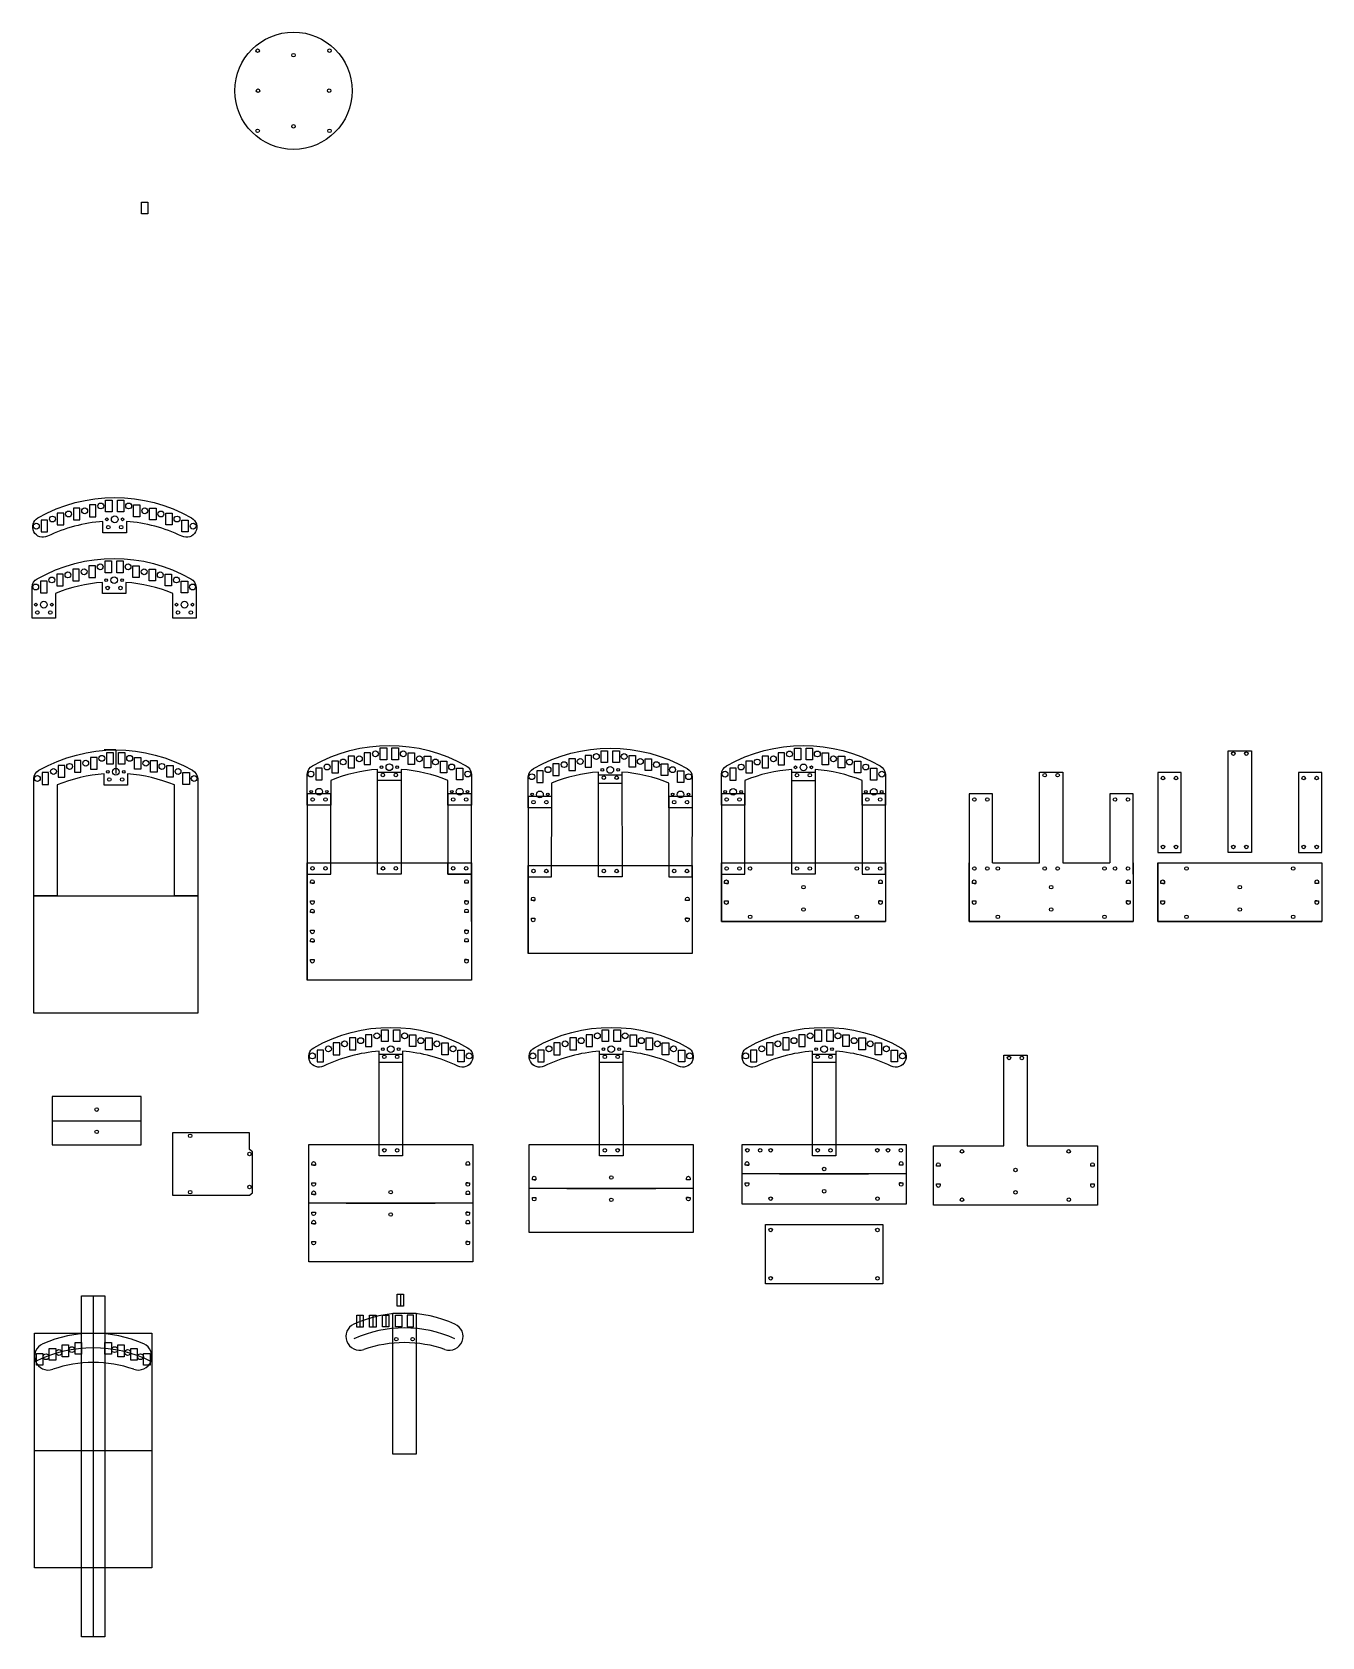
# Model space of a CAD drawing. Header units: millimetres. Extents: x 2133 to 4053, y 343 to 2044.
# Drawn here: x 2953 to 4053, y 599 to 1967 of the extents above; entities that cross this region are included whole.
import ezdxf

# ---------------------------------------------------------------- set-up
doc = ezdxf.new("R2010")
doc.units = ezdxf.units.MM
doc.layers.add('corte', color=1, linetype='Continuous')

msp = doc.modelspace()

# ---------------------------------------------------------------- linework, layer by layer
for p, q in [((3023.964, 1354.817), (3013.964, 1354.817)), ((3023.964, 1354.817), (3023.964, 1334.817)), ((3187.313, 1258.616), (3187.313, 1158.616)), ((3187.313, 1208.616), (3187.313, 1258.616)), ((3327.313, 1258.616), (3327.313, 1158.616)), ((3327.313, 1208.616), (3327.313, 1258.616)), ((3375.726, 1256.336), (3375.726, 1181.336)), ((3515.726, 1256.336), (3515.726, 1181.336)), ((3540.48, 1258.541), (3540.48, 1208.541)), ((3680.48, 1258.541), (3680.48, 1208.541)), ((3751.802, 1258.541), (3751.802, 1208.541)), ((3891.802, 1258.541), (3891.802, 1208.541)), ((3912.695, 1258.541), (3912.695, 1208.541)), ((4052.695, 1258.541), (4052.695, 1208.541)), ((3540.48, 1208.541), (3680.48, 1208.541)), ((3751.802, 1208.541), (3891.802, 1208.541)), ((3912.695, 1208.541), (4052.695, 1208.541)), ((2969.727, 1038.699), (3045.727, 1038.699)), ((3698.096, 993.298), (3558.096, 993.298)), ((3590.096, 993.298), (3666.096, 993.298)), ((3516.581, 980.798), (3376.581, 980.798)), ((3408.581, 980.798), (3484.581, 980.798)), ((3328.494, 968.298), (3188.494, 968.298)), ((3220.494, 968.298), (3296.494, 968.298)), ((3266.732, 890.707), (3266.732, 880.707)), ((3232.192, 872.829), (3232.192, 862.829)), ((3243.192, 872.829), (3243.192, 862.829)), ((3254.192, 872.869), (3254.192, 862.869))]:
    msp.add_line(p, q)
at = {"color": 2}
msp.add_line((3004.755, 857.561), (3004.755, 832.561), dxfattribs=at)
at = {"color": 1}
for points in [[(3045.79, 1821.836), (3051.29, 1821.836), (3051.29, 1811.836), (3045.79, 1811.836), (3045.79, 1821.836)], [(2993.321, 1560.931), (2987.821, 1560.931), (2987.821, 1550.931), (2993.321, 1550.931), (2993.321, 1560.931)], [(3007.071, 1563.645), (3001.571, 1563.645), (3001.571, 1553.645), (3007.071, 1553.645), (3007.071, 1563.645)], [(3015.329, 1567.828), (3020.829, 1567.828), (3020.829, 1557.828), (3015.329, 1557.828), (3015.329, 1567.828)], [(3025.321, 1567.828), (3030.821, 1567.828), (3030.821, 1557.828), (3025.321, 1557.828), (3025.321, 1567.828)], [(3039.071, 1563.645), (3044.571, 1563.645), (3044.571, 1553.645), (3039.071, 1553.645), (3039.071, 1563.645)], [(3052.821, 1560.931), (3058.321, 1560.931), (3058.321, 1550.931), (3052.821, 1550.931), (3052.821, 1560.931)], [(2965.821, 1550.615), (2960.321, 1550.615), (2960.321, 1540.615), (2965.821, 1540.615), (2965.821, 1550.615)], [(2979.571, 1556.644), (2974.071, 1556.644), (2974.071, 1546.644), (2979.571, 1546.644), (2979.571, 1556.644)], [(3066.571, 1556.644), (3072.071, 1556.644), (3072.071, 1546.644), (3066.571, 1546.644), (3066.571, 1556.644)], [(3080.321, 1550.615), (3085.821, 1550.615), (3085.821, 1540.615), (3080.321, 1540.615), (3080.321, 1550.615)], [(2992.809, 1509.012), (2987.309, 1509.012), (2987.309, 1499.012), (2992.809, 1499.012), (2992.809, 1509.012)], [(3006.559, 1511.726), (3001.059, 1511.726), (3001.059, 1501.726), (3006.559, 1501.726), (3006.559, 1511.726)], [(3014.817, 1515.91), (3020.317, 1515.91), (3020.317, 1505.91), (3014.817, 1505.91), (3014.817, 1515.91)], [(3024.809, 1515.91), (3030.309, 1515.91), (3030.309, 1505.91), (3024.809, 1505.91), (3024.809, 1515.91)], [(3038.559, 1511.726), (3044.059, 1511.726), (3044.059, 1501.726), (3038.559, 1501.726), (3038.559, 1511.726)], [(3052.309, 1509.012), (3057.809, 1509.012), (3057.809, 1499.012), (3052.309, 1499.012), (3052.309, 1509.012)], [(2965.309, 1498.696), (2959.809, 1498.696), (2959.809, 1488.696), (2965.309, 1488.696), (2965.309, 1498.696)], [(2979.059, 1504.726), (2973.559, 1504.726), (2973.559, 1494.726), (2979.059, 1494.726), (2979.059, 1504.726)], [(3066.059, 1504.726), (3071.559, 1504.726), (3071.559, 1494.726), (3066.059, 1494.726), (3066.059, 1504.726)], [(3079.809, 1498.696), (3085.309, 1498.696), (3085.309, 1488.696), (3079.809, 1488.696), (3079.809, 1498.696)], [(3249.571, 1356.466), (3255.071, 1356.466), (3255.071, 1346.466), (3249.571, 1346.466), (3249.571, 1356.466)], [(3259.563, 1356.466), (3265.063, 1356.466), (3265.063, 1346.466), (3259.563, 1346.466), (3259.563, 1356.466)], [(3602.739, 1356.391), (3608.239, 1356.391), (3608.239, 1346.391), (3602.739, 1346.391), (3602.739, 1356.391)], [(3612.73, 1356.391), (3618.23, 1356.391), (3618.23, 1346.391), (3612.73, 1346.391), (3612.73, 1356.391)], [(2980.464, 1341.483), (2974.964, 1341.483), (2974.964, 1331.483), (2980.464, 1331.483), (2980.464, 1341.483)], [(2994.214, 1345.77), (2988.714, 1345.77), (2988.714, 1335.77), (2994.214, 1335.77), (2994.214, 1345.77)], [(3007.964, 1348.484), (3002.464, 1348.484), (3002.464, 1338.484), (3007.964, 1338.484), (3007.964, 1348.484)], [(3016.223, 1352.667), (3021.723, 1352.667), (3021.723, 1342.667), (3016.223, 1342.667), (3016.223, 1352.667)], [(3026.214, 1352.667), (3031.714, 1352.667), (3031.714, 1342.667), (3026.214, 1342.667), (3026.214, 1352.667)], [(3039.964, 1348.484), (3045.464, 1348.484), (3045.464, 1338.484), (3039.964, 1338.484), (3039.964, 1348.484)], [(3053.714, 1345.77), (3059.214, 1345.77), (3059.214, 1335.77), (3053.714, 1335.77), (3053.714, 1345.77)], [(3067.464, 1341.483), (3072.964, 1341.483), (3072.964, 1331.483), (3067.464, 1331.483), (3067.464, 1341.483)], [(3213.813, 1345.282), (3208.313, 1345.282), (3208.313, 1335.282), (3213.813, 1335.282), (3213.813, 1345.282)], [(3227.563, 1349.569), (3222.063, 1349.569), (3222.063, 1339.569), (3227.563, 1339.569), (3227.563, 1349.569)], [(3241.313, 1352.283), (3235.813, 1352.283), (3235.813, 1342.283), (3241.313, 1342.283), (3241.313, 1352.283)], [(3273.313, 1352.283), (3278.813, 1352.283), (3278.813, 1342.283), (3273.313, 1342.283), (3273.313, 1352.283)], [(3287.063, 1349.569), (3292.563, 1349.569), (3292.563, 1339.569), (3287.063, 1339.569), (3287.063, 1349.569)], [(3300.813, 1345.282), (3306.313, 1345.282), (3306.313, 1335.282), (3300.813, 1335.282), (3300.813, 1345.282)], [(3402.226, 1343.002), (3396.726, 1343.002), (3396.726, 1333.002), (3402.226, 1333.002), (3402.226, 1343.002)], [(3415.976, 1347.289), (3410.476, 1347.289), (3410.476, 1337.289), (3415.976, 1337.289), (3415.976, 1347.289)], [(3429.726, 1350.003), (3424.226, 1350.003), (3424.226, 1340.003), (3429.726, 1340.003), (3429.726, 1350.003)], [(3437.984, 1354.186), (3443.484, 1354.186), (3443.484, 1344.186), (3437.984, 1344.186), (3437.984, 1354.186)], [(3447.976, 1354.186), (3453.476, 1354.186), (3453.476, 1344.186), (3447.976, 1344.186), (3447.976, 1354.186)], [(3461.726, 1350.003), (3467.226, 1350.003), (3467.226, 1340.003), (3461.726, 1340.003), (3461.726, 1350.003)], [(3475.476, 1347.289), (3480.976, 1347.289), (3480.976, 1337.289), (3475.476, 1337.289), (3475.476, 1347.289)], [(3489.226, 1343.002), (3494.726, 1343.002), (3494.726, 1333.002), (3489.226, 1333.002), (3489.226, 1343.002)], [(3566.98, 1345.207), (3561.48, 1345.207), (3561.48, 1335.207), (3566.98, 1335.207), (3566.98, 1345.207)], [(3580.73, 1349.494), (3575.23, 1349.494), (3575.23, 1339.494), (3580.73, 1339.494), (3580.73, 1349.494)], [(3594.48, 1352.208), (3588.98, 1352.208), (3588.98, 1342.208), (3594.48, 1342.208), (3594.48, 1352.208)], [(3626.48, 1352.208), (3631.98, 1352.208), (3631.98, 1342.208), (3626.48, 1342.208), (3626.48, 1352.208)], [(3640.23, 1349.494), (3645.73, 1349.494), (3645.73, 1339.494), (3640.23, 1339.494), (3640.23, 1349.494)], [(3653.98, 1345.207), (3659.48, 1345.207), (3659.48, 1335.207), (3653.98, 1335.207), (3653.98, 1345.207)], [(2966.714, 1335.454), (2961.214, 1335.454), (2961.214, 1325.454), (2966.714, 1325.454), (2966.714, 1335.454)], [(3081.214, 1335.454), (3086.714, 1335.454), (3086.714, 1325.454), (3081.214, 1325.454), (3081.214, 1335.454)], [(3200.063, 1339.253), (3194.563, 1339.253), (3194.563, 1329.253), (3200.063, 1329.253), (3200.063, 1339.253)], [(3314.563, 1339.253), (3320.063, 1339.253), (3320.063, 1329.253), (3314.563, 1329.253), (3314.563, 1339.253)], [(3388.476, 1336.973), (3382.976, 1336.973), (3382.976, 1326.973), (3388.476, 1326.973), (3388.476, 1336.973)], [(3502.976, 1336.973), (3508.476, 1336.973), (3508.476, 1326.973), (3502.976, 1326.973), (3502.976, 1336.973)], [(3553.23, 1339.178), (3547.73, 1339.178), (3547.73, 1329.178), (3553.23, 1329.178), (3553.23, 1339.178)], [(3667.73, 1339.178), (3673.23, 1339.178), (3673.23, 1329.178), (3667.73, 1329.178), (3667.73, 1339.178)], [(3228.744, 1109.25), (3223.244, 1109.25), (3223.244, 1099.25), (3228.744, 1099.25), (3228.744, 1109.25)], [(3242.494, 1111.964), (3236.994, 1111.964), (3236.994, 1101.964), (3242.494, 1101.964), (3242.494, 1111.964)], [(3250.753, 1116.148), (3256.253, 1116.148), (3256.253, 1106.148), (3250.753, 1106.148), (3250.753, 1116.148)], [(3260.744, 1116.148), (3266.244, 1116.148), (3266.244, 1106.148), (3260.744, 1106.148), (3260.744, 1116.148)], [(3274.494, 1111.964), (3279.994, 1111.964), (3279.994, 1101.964), (3274.494, 1101.964), (3274.494, 1111.964)], [(3288.244, 1109.25), (3293.744, 1109.25), (3293.744, 1099.25), (3288.244, 1099.25), (3288.244, 1109.25)], [(3416.831, 1109.25), (3411.331, 1109.25), (3411.331, 1099.25), (3416.831, 1099.25), (3416.831, 1109.25)], [(3430.581, 1111.964), (3425.081, 1111.964), (3425.081, 1101.964), (3430.581, 1101.964), (3430.581, 1111.964)], [(3438.839, 1116.148), (3444.339, 1116.148), (3444.339, 1106.148), (3438.839, 1106.148), (3438.839, 1116.148)], [(3448.831, 1116.148), (3454.331, 1116.148), (3454.331, 1106.148), (3448.831, 1106.148), (3448.831, 1116.148)], [(3462.581, 1111.964), (3468.081, 1111.964), (3468.081, 1101.964), (3462.581, 1101.964), (3462.581, 1111.964)], [(3476.331, 1109.25), (3481.831, 1109.25), (3481.831, 1099.25), (3476.331, 1099.25), (3476.331, 1109.25)], [(3598.346, 1109.25), (3592.846, 1109.25), (3592.846, 1099.25), (3598.346, 1099.25), (3598.346, 1109.25)], [(3612.096, 1111.964), (3606.596, 1111.964), (3606.596, 1101.964), (3612.096, 1101.964), (3612.096, 1111.964)], [(3620.354, 1116.148), (3625.854, 1116.148), (3625.854, 1106.148), (3620.354, 1106.148), (3620.354, 1116.148)], [(3630.346, 1116.148), (3635.846, 1116.148), (3635.846, 1106.148), (3630.346, 1106.148), (3630.346, 1116.148)], [(3644.096, 1111.964), (3649.596, 1111.964), (3649.596, 1101.964), (3644.096, 1101.964), (3644.096, 1111.964)], [(3657.846, 1109.25), (3663.346, 1109.25), (3663.346, 1099.25), (3657.846, 1099.25), (3657.846, 1109.25)], [(3201.244, 1098.934), (3195.744, 1098.934), (3195.744, 1088.934), (3201.244, 1088.934), (3201.244, 1098.934)], [(3214.994, 1104.964), (3209.494, 1104.964), (3209.494, 1094.964), (3214.994, 1094.964), (3214.994, 1104.964)], [(3301.994, 1104.964), (3307.494, 1104.964), (3307.494, 1094.964), (3301.994, 1094.964), (3301.994, 1104.964)], [(3315.744, 1098.934), (3321.244, 1098.934), (3321.244, 1088.934), (3315.744, 1088.934), (3315.744, 1098.934)], [(3389.331, 1098.934), (3383.831, 1098.934), (3383.831, 1088.934), (3389.331, 1088.934), (3389.331, 1098.934)], [(3403.081, 1104.964), (3397.581, 1104.964), (3397.581, 1094.964), (3403.081, 1094.964), (3403.081, 1104.964)], [(3490.081, 1104.964), (3495.581, 1104.964), (3495.581, 1094.964), (3490.081, 1094.964), (3490.081, 1104.964)], [(3503.831, 1098.934), (3509.331, 1098.934), (3509.331, 1088.934), (3503.831, 1088.934), (3503.831, 1098.934)], [(3570.846, 1098.934), (3565.346, 1098.934), (3565.346, 1088.934), (3570.846, 1088.934), (3570.846, 1098.934)], [(3584.596, 1104.964), (3579.096, 1104.964), (3579.096, 1094.964), (3584.596, 1094.964), (3584.596, 1104.964)], [(3671.596, 1104.964), (3677.096, 1104.964), (3677.096, 1094.964), (3671.596, 1094.964), (3671.596, 1104.964)], [(3685.346, 1098.934), (3690.846, 1098.934), (3690.846, 1088.934), (3685.346, 1088.934), (3685.346, 1098.934)], [(3263.982, 890.707), (3269.482, 890.707), (3269.482, 880.707), (3263.982, 880.707), (3263.982, 890.707)], [(2954.755, 857.561), (3054.755, 857.561), (3054.755, 657.561), (2954.755, 657.561), (2954.755, 857.561)]]:
    msp.add_lwpolyline(points, dxfattribs=at)
for points in [[(3033.071, 1549.6), (3033.071, 1539.978), (3013.071, 1539.978), (3013.071, 1549.6, 0.09318768), (2965.769, 1536.947, -0.96559127), (2957.552, 1552.646, -0.26454219), (3088.589, 1552.646, -0.96559127), (3080.372, 1536.947, 0.09318768)], [(3092.533, 1493.696), (3092.531, 1467.227), (3072.531, 1467.227), (3072.533, 1488.274, 0.07795467), (3032.559, 1497.682), (3032.559, 1488.06), (3012.559, 1488.06), (3012.559, 1497.682, 0.07795467), (2972.585, 1488.274), (2972.585, 1467.227), (2952.585, 1467.227), (2952.585, 1493.696, -0.2493353), (2957.041, 1500.727, -0.26454219), (3088.078, 1500.727, -0.2493353)], [(3327.287, 1334.253), (3327.285, 1307.783), (3307.285, 1307.783), (3307.287, 1328.831, 0.07795467), (3267.313, 1338.238), (3267.313, 1328.616), (3247.313, 1328.616), (3247.313, 1338.238, 0.07795467), (3207.339, 1328.831), (3207.339, 1307.783), (3187.339, 1307.783), (3187.339, 1334.253, -0.2493353), (3191.794, 1341.284, -0.26454219), (3322.832, 1341.284, -0.2493353)], [(3515.7, 1331.973), (3515.698, 1305.504), (3495.698, 1305.504), (3495.7, 1326.551, 0.07795467), (3455.726, 1335.959), (3455.726, 1326.336), (3435.726, 1326.336), (3435.726, 1335.959, 0.07795467), (3395.752, 1326.551), (3395.752, 1305.504), (3375.752, 1305.504), (3375.752, 1331.973, -0.2493353), (3380.208, 1339.004, -0.26454219), (3511.245, 1339.004, -0.2493353)], [(3680.455, 1334.178), (3680.452, 1307.709), (3660.452, 1307.709), (3660.455, 1328.756, 0.07795467), (3620.48, 1338.163), (3620.48, 1328.541), (3600.48, 1328.541), (3600.48, 1338.163, 0.07795467), (3560.506, 1328.756), (3560.506, 1307.709), (3540.506, 1307.709), (3540.506, 1334.178, -0.2493353), (3544.962, 1341.209, -0.26454219), (3675.999, 1341.209, -0.2493353)], [(3268.494, 1097.92), (3268.494, 1088.298), (3248.494, 1088.298), (3248.494, 1097.92, 0.09318768), (3201.193, 1085.267, -0.96559127), (3192.976, 1100.965, -0.26454219), (3324.013, 1100.965, -0.96559127), (3315.795, 1085.267, 0.09318768)], [(3456.581, 1097.92), (3456.581, 1088.298), (3436.581, 1088.298), (3436.581, 1097.92, 0.09318768), (3389.28, 1085.267, -0.96559127), (3381.062, 1100.965, -0.26454219), (3512.099, 1100.965, -0.96559127), (3503.882, 1085.267, 0.09318768)], [(3638.096, 1097.92), (3638.096, 1088.298), (3618.096, 1088.298), (3618.096, 1097.92, 0.09318768), (3570.795, 1085.267, -0.96559127), (3562.578, 1100.965, -0.26454219), (3693.615, 1100.965, -0.96559127), (3685.397, 1085.267, 0.09318768)]]:
    msp.add_lwpolyline(points, format="xyb", close=True)
for points in [[(2953.99, 1330.454, -0.2493353), (2958.446, 1337.485, -0.26454219), (3089.483, 1337.485, -0.2493353), (3093.938, 1330.454, -0.2493353)], [(3073.938, 1325.032, 0.07795467), (3033.964, 1334.44), (3033.964, 1324.817), (3013.964, 1324.817), (3013.964, 1334.44, 0.07795467), (2973.99, 1325.032)]]:
    msp.add_lwpolyline(points, format="xyb")
for points in [[(3972.694, 1354.106), (3992.694, 1354.106), (3992.713, 1267.267), (3972.713, 1267.267), (3972.694, 1354.106)], [(2973.99, 1325.032), (2973.99, 1230.454), (2953.99, 1230.454), (2953.99, 1330.454)], [(3093.938, 1330.454), (3093.938, 1230.454), (3073.938, 1230.454), (3073.938, 1325.032)], [(3247.305, 1335.833), (3267.305, 1335.833), (3267.324, 1248.994), (3247.324, 1248.994), (3247.313, 1328.616)], [(3435.724, 1333.553), (3455.724, 1333.553), (3455.744, 1246.714), (3435.744, 1246.714), (3435.733, 1326.336)], [(3600.479, 1335.758), (3620.479, 1335.758), (3620.498, 1248.919), (3600.498, 1248.919), (3600.487, 1328.541)], [(3811.8, 1335.758), (3831.8, 1335.758), (3831.817, 1258.541)], [(3811.817, 1258.541), (3811.8, 1335.758)], [(3771.819, 1258.541), (3771.843, 1317.331), (3751.817, 1317.331), (3751.789, 1248.919), (3751.802, 1248.919)], [(3891.798, 1248.919), (3891.826, 1317.331), (3871.8, 1317.331), (3871.776, 1258.541)], [(3187.313, 1158.616), (3187.313, 1258.616), (3327.313, 1258.616), (3327.313, 1158.616), (3187.313, 1158.616)], [(3891.802, 1258.541), (3891.802, 1208.541), (3751.802, 1208.541), (3751.802, 1258.541)], [(3771.819, 1258.541), (3811.817, 1258.541)], [(3831.817, 1258.541), (3871.776, 1258.541)], [(2953.99, 1130.454), (2953.99, 1230.454), (3093.99, 1230.454), (3093.99, 1130.454), (2953.99, 1130.454)], [(3248.493, 1095.514), (3268.493, 1095.514), (3268.512, 1008.676), (3248.512, 1008.676), (3248.501, 1088.298)], [(3436.579, 1095.514), (3456.579, 1095.514), (3456.598, 1008.676), (3436.598, 1008.676), (3436.587, 1088.298)], [(3618.094, 1095.514), (3638.094, 1095.514), (3638.114, 1008.676), (3618.114, 1008.676), (3618.103, 1088.298)], [(3188.494, 918.298), (3188.494, 1018.298), (3328.494, 1018.298), (3328.494, 918.298), (3188.494, 918.298)], [(3628.116, 899.538), (3578.116, 899.538), (3578.099, 950.361), (3678.099, 950.361), (3678.116, 899.538), (3628.116, 899.538)], [(3229.442, 872.829), (3234.942, 872.829), (3234.942, 862.829), (3229.442, 862.829), (3229.442, 872.829)], [(3240.442, 872.829), (3245.942, 872.829), (3245.942, 862.829), (3240.442, 862.829), (3240.442, 872.829)], [(3251.442, 872.869), (3256.942, 872.869), (3256.942, 862.869), (3251.442, 862.869), (3251.442, 872.869)], [(3262.442, 872.869), (3267.942, 872.869), (3267.942, 862.869), (3262.442, 862.869), (3262.442, 872.869)], [(3277.942, 872.869), (3272.442, 872.869), (3272.442, 862.869), (3277.942, 862.869), (3277.942, 872.869)], [(2989.255, 849.59), (2994.755, 849.59), (2994.755, 839.59), (2989.255, 839.59), (2989.255, 849.59)], [(3014.755, 849.59), (3020.255, 849.59), (3020.255, 839.59), (3014.755, 839.59), (3014.755, 849.59)], [(2956.255, 840.17), (2961.755, 840.17), (2961.755, 830.17), (2956.255, 830.17), (2956.255, 840.17)], [(2967.255, 844.475), (2972.755, 844.475), (2972.755, 834.475), (2967.255, 834.475), (2967.255, 844.475)], [(2978.255, 847.496), (2983.755, 847.496), (2983.755, 837.496), (2978.255, 837.496), (2978.255, 847.496)], [(3025.755, 847.496), (3031.255, 847.496), (3031.255, 837.496), (3025.755, 837.496), (3025.755, 847.496)], [(3036.755, 844.475), (3042.255, 844.475), (3042.255, 834.475), (3036.755, 834.475), (3036.755, 844.475)], [(3047.755, 840.17), (3053.255, 840.17), (3053.255, 830.17), (3047.755, 830.17), (3047.755, 840.17)]]:
    msp.add_lwpolyline(points)
for points in [[(3932.736, 1335.679), (3912.71, 1335.679), (3912.683, 1267.267), (3932.708, 1267.267)], [(4052.719, 1335.679), (4032.694, 1335.679), (4032.666, 1267.267), (4052.692, 1267.267)], [(3207.354, 1317.406), (3187.328, 1317.406), (3187.3, 1248.994), (3207.326, 1248.994)], [(3327.337, 1317.406), (3307.311, 1317.406), (3307.283, 1248.994), (3327.309, 1248.994)], [(3395.767, 1315.126), (3375.741, 1315.126), (3375.713, 1246.714), (3395.739, 1246.714)], [(3515.75, 1315.126), (3495.724, 1315.126), (3495.696, 1246.714), (3515.722, 1246.714)], [(3560.521, 1317.331), (3540.495, 1317.331), (3540.467, 1248.919), (3560.493, 1248.919)], [(3680.504, 1317.331), (3660.479, 1317.331), (3660.451, 1248.919), (3680.476, 1248.919)], [(3307.287, 1258.616), (3327.309, 1258.616), (3327.309, 1248.994), (3307.287, 1248.994)], [(3375.726, 1256.336), (3515.726, 1256.336), (3515.726, 1181.336), (3375.726, 1181.336)], [(3540.48, 1258.541), (3680.48, 1258.541), (3680.48, 1208.541), (3540.48, 1208.541)], [(3912.695, 1258.541), (4052.695, 1258.541), (4052.695, 1208.541), (3912.695, 1208.541)], [(3781.303, 1017.397), (3781.286, 1094.613), (3801.286, 1094.613), (3801.303, 1017.397), (3861.287, 1017.397), (3861.305, 966.574), (3721.305, 966.574), (3721.287, 1017.397)], [(3376.581, 1018.298), (3516.581, 1018.298), (3516.581, 943.298), (3376.581, 943.298)], [(3558.096, 1018.298), (3698.096, 1018.298), (3698.114, 967.476), (3558.114, 967.476)]]:
    msp.add_lwpolyline(points, close=True)
at = {"color": 5}
for points in [[(3045.727, 1059.299), (2969.727, 1059.299), (2969.727, 1018.099), (3045.727, 1018.099), (3045.727, 1059.299)], [(3072.446, 1028.254), (3072.446, 975.254), (3138.046, 975.254), (3140.446, 977.254), (3140.446, 1012.254), (3138.046, 1014.254), (3138.046, 1028.254), (3072.446, 1028.254)]]:
    msp.add_lwpolyline(points, dxfattribs=at)
at = {"color": 2}
for points in [[(3004.755, 889.304), (3014.755, 889.304), (3014.755, 598.629), (2994.755, 598.629), (2994.755, 889.304), (3004.755, 889.304)], [(3004.755, 889.304), (3004.755, 598.629)], [(3270.192, 754.496), (3260.192, 754.496), (3260.192, 874.496), (3280.192, 874.496), (3280.192, 754.496), (3270.192, 754.496)], [(2954.755, 657.561), (2954.755, 757.561), (3054.755, 757.561), (3054.755, 657.561), (2954.755, 657.561)]]:
    msp.add_lwpolyline(points, dxfattribs=at)
for centre, radius in [((2997.446, 1558.645), 2.5), ((3011.196, 1562.828), 2.5), ((3034.946, 1562.828), 2.5), ((3048.696, 1558.645), 2.5), ((2956.196, 1545.615), 2.5), ((2969.946, 1551.644), 2.5), ((2983.696, 1555.931), 2.5), ((3017.571, 1544.789), 1.5), ((3028.571, 1544.789), 1.5), ((3062.446, 1555.931), 2.5), ((3076.196, 1551.644), 2.5), ((3089.946, 1545.615), 2.5), ((2983.184, 1504.012), 2.5), ((2996.934, 1506.726), 2.5), ((3010.684, 1510.91), 2.5), ((3034.434, 1510.91), 2.5), ((3048.184, 1506.726), 2.5), ((3061.934, 1504.012), 2.5), ((2955.684, 1493.696), 2.5), ((2969.434, 1499.726), 2.5), ((3017.059, 1492.871), 1.5), ((3028.059, 1492.871), 1.5), ((3075.684, 1499.726), 2.5), ((3089.434, 1493.696), 2.5), ((2957.085, 1472.038), 1.5), ((2968.085, 1472.038), 1.5), ((3077.031, 1472.038), 1.5), ((3088.031, 1472.038), 1.5), ((2984.589, 1340.77), 2.5), ((2998.339, 1343.484), 2.5), ((3012.089, 1347.667), 2.5), ((3035.839, 1347.667), 2.5), ((3049.589, 1343.484), 2.5), ((3063.339, 1340.77), 2.5), ((3204.188, 1340.282), 2.5), ((3217.938, 1344.569), 2.5), ((3231.688, 1347.283), 2.5), ((3245.438, 1351.466), 2.5), ((3269.188, 1351.466), 2.5), ((3282.938, 1347.283), 2.5), ((3296.688, 1344.569), 2.5), ((3310.438, 1340.282), 2.5), ((3406.351, 1342.289), 2.5), ((3420.101, 1345.003), 2.5), ((3433.851, 1349.186), 2.5), ((3457.601, 1349.186), 2.5), ((3471.351, 1345.003), 2.5), ((3485.101, 1342.289), 2.5), ((3557.355, 1340.207), 2.5), ((3571.105, 1344.494), 2.5), ((3584.855, 1347.208), 2.5), ((3598.605, 1351.391), 2.5), ((3622.355, 1351.391), 2.5), ((3636.105, 1347.208), 2.5), ((3649.855, 1344.494), 2.5), ((3663.605, 1340.207), 2.5), ((3977.195, 1351.7), 1.5), ((3988.195, 1351.7), 1.5), ((2957.089, 1330.454), 2.5), ((2970.839, 1336.483), 2.5), ((3018.464, 1329.629), 1.5), ((3029.464, 1329.629), 1.5), ((3077.089, 1336.483), 2.5), ((3090.839, 1330.454), 2.5), ((3190.438, 1334.253), 2.5), ((3251.813, 1333.427), 1.5), ((3262.813, 1333.427), 1.5), ((3324.188, 1334.253), 2.5), ((3378.851, 1331.973), 2.5), ((3392.601, 1338.002), 2.5), ((3440.226, 1331.148), 1.5), ((3451.226, 1331.148), 1.5), ((3498.851, 1338.002), 2.5), ((3512.601, 1331.973), 2.5), ((3543.605, 1334.178), 2.5), ((3604.98, 1333.352), 1.5), ((3615.98, 1333.352), 1.5), ((3677.355, 1334.178), 2.5), ((3816.302, 1333.352), 1.5), ((3827.302, 1333.352), 1.5), ((3917.221, 1330.868), 1.5), ((3928.221, 1330.868), 1.5), ((4037.167, 1330.868), 1.5), ((4048.167, 1330.868), 1.5), ((3191.839, 1312.595), 1.5), ((3202.839, 1312.595), 1.5), ((3311.785, 1312.595), 1.5), ((3322.785, 1312.595), 1.5), ((3545.006, 1312.52), 1.5), ((3556.006, 1312.52), 1.5), ((3664.952, 1312.52), 1.5), ((3675.952, 1312.52), 1.5), ((3756.328, 1312.52), 1.5), ((3767.328, 1312.52), 1.5), ((3876.274, 1312.52), 1.5), ((3887.274, 1312.52), 1.5), ((3380.252, 1310.315), 1.5), ((3391.252, 1310.315), 1.5), ((3500.198, 1310.315), 1.5), ((3511.198, 1310.315), 1.5), ((3917.195, 1272.078), 1.5), ((3928.195, 1272.078), 1.5), ((3977.211, 1272.078), 1.5), ((3988.211, 1272.078), 1.5), ((4037.179, 1272.078), 1.5), ((4048.179, 1272.078), 1.5), ((3191.813, 1253.805), 1.5), ((3202.813, 1253.805), 1.5), ((3251.822, 1253.805), 1.5), ((3262.822, 1253.805), 1.5), ((3311.796, 1253.805), 1.5), ((3322.796, 1253.805), 1.5), ((3380.226, 1251.525), 1.5), ((3391.226, 1251.525), 1.5), ((3440.242, 1251.525), 1.5), ((3451.242, 1251.525), 1.5), ((3500.209, 1251.525), 1.5), ((3511.209, 1251.525), 1.5), ((3544.98, 1253.73), 1.5), ((3555.98, 1253.73), 1.5), ((3564.98, 1253.73), 1.5), ((3604.996, 1253.73), 1.5), ((3615.996, 1253.73), 1.5), ((3655.98, 1253.73), 1.5), ((3664.964, 1253.73), 1.5), ((3675.964, 1253.73), 1.5), ((3756.302, 1253.73), 1.5), ((3767.302, 1253.73), 1.5), ((3776.301, 1253.73), 1.5), ((3816.318, 1253.73), 1.5), ((3827.318, 1253.73), 1.5), ((3867.302, 1253.73), 1.5), ((3876.285, 1253.73), 1.5), ((3887.285, 1253.73), 1.5), ((3937.195, 1253.73), 1.5), ((4028.196, 1253.73), 1.5), ((3564.996, 1212.53), 1.5), ((3655.996, 1212.53), 1.5), ((3776.318, 1212.53), 1.5), ((3867.318, 1212.53), 1.5), ((3937.211, 1212.53), 1.5), ((4028.211, 1212.53), 1.5), ((3232.869, 1106.964), 2.5), ((3246.619, 1111.148), 2.5), ((3270.369, 1111.148), 2.5), ((3284.119, 1106.964), 2.5), ((3420.956, 1106.964), 2.5), ((3434.706, 1111.148), 2.5), ((3458.456, 1111.148), 2.5), ((3472.206, 1106.964), 2.5), ((3602.471, 1106.964), 2.5), ((3616.221, 1111.148), 2.5), ((3639.971, 1111.148), 2.5), ((3653.721, 1106.964), 2.5), ((3191.619, 1093.934), 2.5), ((3205.369, 1099.964), 2.5), ((3219.119, 1104.25), 2.5), ((3252.994, 1093.109), 1.5), ((3263.994, 1093.109), 1.5), ((3297.869, 1104.25), 2.5), ((3311.619, 1099.964), 2.5), ((3325.369, 1093.934), 2.5), ((3379.706, 1093.934), 2.5), ((3393.456, 1099.964), 2.5), ((3407.206, 1104.25), 2.5), ((3441.081, 1093.109), 1.5), ((3452.081, 1093.109), 1.5), ((3485.956, 1104.25), 2.5), ((3499.706, 1099.964), 2.5), ((3513.456, 1093.934), 2.5), ((3561.221, 1093.934), 2.5), ((3574.971, 1099.964), 2.5), ((3588.721, 1104.25), 2.5), ((3622.596, 1093.109), 1.5), ((3633.596, 1093.109), 1.5), ((3667.471, 1104.25), 2.5), ((3681.221, 1099.964), 2.5), ((3694.971, 1093.934), 2.5), ((3785.787, 1092.208), 1.5), ((3796.787, 1092.208), 1.5), ((3253.01, 1013.487), 1.5), ((3264.01, 1013.487), 1.5), ((3441.096, 1013.487), 1.5), ((3452.096, 1013.487), 1.5), ((3562.596, 1013.487), 1.5), ((3573.596, 1013.487), 1.5), ((3582.595, 1013.487), 1.5), ((3622.612, 1013.487), 1.5), ((3622.612, 1013.487), 1.5), ((3633.612, 1013.487), 1.5), ((3633.612, 1013.487), 1.5), ((3673.596, 1013.487), 1.5), ((3682.579, 1013.487), 1.5), ((3693.579, 1013.487), 1.5), ((3745.787, 1012.586), 1.5), ((3836.787, 1012.586), 1.5), ((3582.612, 972.287), 1.5), ((3673.612, 972.287), 1.5), ((3745.803, 971.386), 1.5), ((3836.803, 971.386), 1.5), ((3582.598, 945.55), 1.5), ((3673.599, 945.55), 1.5), ((3582.614, 904.35), 1.5), ((3673.614, 904.35), 1.5), ((3263.192, 852.496), 1.5), ((3277.192, 852.496), 1.5), ((2964.505, 837.492), 2.5), ((2975.505, 841.138), 2.5), ((2986.505, 843.56), 2.5), ((3023.005, 843.56), 2.5), ((3034.005, 841.138), 2.5), ((3045.005, 837.492), 2.5)]:
    msp.add_circle(centre, radius, dxfattribs=at)
at = {"color": 240, "true_color": 0xed1f24}
for centre in [(3610.498, 1237.819), (3821.82, 1237.819), (3982.713, 1237.819), (3610.498, 1218.819), (3821.82, 1218.819), (3982.713, 1218.819), (3007.727, 1048.199), (3007.727, 1029.199), (3087.446, 1025.754), (3138.046, 1010.254), (3628.114, 997.576), (3446.581, 990.298), (3791.305, 996.674), (3087.446, 977.754), (3138.046, 982.254), (3258.494, 977.798), (3446.581, 971.298), (3628.114, 978.576), (3791.305, 977.674), (3258.494, 958.798)]:
    msp.add_circle(centre, 1.5, dxfattribs=at)
at = {"color": 2}
for centre, radius, start, end in [((3231.837, 854.727), 11.645, 113.917664, 288.985778), ((3270.192, 768.246), 106.25, 66.082336, 113.917664), ((3270.192, 755.746), 106.25, 66.082336, 113.917664), ((3308.548, 854.727), 11.645, 251.014222, 66.082336), ((2966.399, 837.793), 11.645, 113.917664, 288.985778), ((3004.755, 751.311), 106.25, 66.082336, 113.917664), ((3043.11, 837.793), 11.645, 251.014222, 66.082336), ((3270.192, 743.246), 106.25, 71.014222, 108.985778), ((3004.755, 734.469), 110.607, 63.592091, 116.407909), ((3004.755, 726.311), 106.25, 71.014222, 108.985778)]:
    msp.add_arc(centre, radius, start, end, dxfattribs=at)
at = {"layer": 'corte'}
for p, q in [((3191.563, 1241.116), (3193.063, 1241.116)), ((3323.063, 1241.116), (3321.563, 1241.116)), ((3544.73, 1241.041), (3546.23, 1241.041)), ((3676.23, 1241.041), (3674.73, 1241.041)), ((3756.052, 1241.041), (3757.552, 1241.041)), ((3887.552, 1241.041), (3886.052, 1241.041)), ((3916.945, 1241.041), (3918.445, 1241.041)), ((4048.445, 1241.041), (4046.945, 1241.041)), ((3191.563, 1226.116), (3193.063, 1226.116)), ((3323.063, 1226.116), (3321.563, 1226.116)), ((3379.976, 1226.336), (3381.476, 1226.336)), ((3511.476, 1226.336), (3509.976, 1226.336)), ((3544.73, 1226.041), (3546.23, 1226.041)), ((3676.23, 1226.041), (3674.73, 1226.041)), ((3756.052, 1226.041), (3757.552, 1226.041)), ((3887.552, 1226.041), (3886.052, 1226.041)), ((3916.945, 1226.041), (3918.445, 1226.041)), ((4048.445, 1226.041), (4046.945, 1226.041)), ((3191.563, 1216.116), (3193.063, 1216.116)), ((3323.063, 1216.116), (3321.563, 1216.116)), ((3379.976, 1211.336), (3381.476, 1211.336)), ((3511.476, 1211.336), (3509.976, 1211.336)), ((3191.563, 1201.116), (3193.063, 1201.116)), ((3191.563, 1191.116), (3193.063, 1191.116)), ((3323.063, 1201.116), (3321.563, 1201.116)), ((3323.063, 1191.116), (3321.563, 1191.116)), ((3191.563, 1176.116), (3193.063, 1176.116)), ((3323.063, 1176.116), (3321.563, 1176.116)), ((3192.744, 1000.798), (3194.244, 1000.798)), ((3324.244, 1000.798), (3322.744, 1000.798)), ((3562.346, 1000.798), (3563.846, 1000.798)), ((3693.846, 1000.798), (3692.346, 1000.798)), ((3192.744, 985.798), (3194.244, 985.798)), ((3324.244, 985.798), (3322.744, 985.798)), ((3380.831, 988.298), (3382.331, 988.298)), ((3512.331, 988.298), (3510.831, 988.298)), ((3562.346, 985.798), (3563.846, 985.798)), ((3693.846, 985.798), (3692.346, 985.798)), ((3192.744, 975.798), (3194.244, 975.798)), ((3324.244, 975.798), (3322.744, 975.798)), ((3380.831, 973.298), (3382.331, 973.298)), ((3512.331, 973.298), (3510.831, 973.298)), ((3192.744, 960.798), (3194.244, 960.798)), ((3324.244, 960.798), (3322.744, 960.798)), ((3192.744, 950.798), (3194.244, 950.798)), ((3324.244, 950.798), (3322.744, 950.798)), ((3192.744, 935.798), (3194.244, 935.798)), ((3324.244, 935.798), (3322.744, 935.798))]:
    msp.add_line(p, q, dxfattribs=at)
for points in [[(3193.063, 1242.616), (3193.063, 1241.116), (3190.063, 1241.116), (3190.063, 1242.616, -1)], [(3324.563, 1242.616), (3324.563, 1241.116), (3321.563, 1241.116), (3321.563, 1242.616, -1)], [(3546.23, 1242.541), (3546.23, 1241.041), (3543.23, 1241.041), (3543.23, 1242.541, -1)], [(3677.73, 1242.541), (3677.73, 1241.041), (3674.73, 1241.041), (3674.73, 1242.541, -1)], [(3757.552, 1242.541), (3757.552, 1241.041), (3754.552, 1241.041), (3754.552, 1242.541, -1)], [(3889.052, 1242.541), (3889.052, 1241.041), (3886.052, 1241.041), (3886.052, 1242.541, -1)], [(3918.445, 1242.541), (3918.445, 1241.041), (3915.445, 1241.041), (3915.445, 1242.541, -1)], [(4049.945, 1242.541), (4049.945, 1241.041), (4046.945, 1241.041), (4046.945, 1242.541, -1)], [(3190.063, 1224.616), (3190.063, 1226.116), (3193.063, 1226.116), (3193.063, 1224.616, -1)], [(3193.063, 1217.616), (3193.063, 1216.116), (3190.063, 1216.116), (3190.063, 1217.616, -1)], [(3321.563, 1224.616), (3321.563, 1226.116), (3324.563, 1226.116), (3324.563, 1224.616, -1)], [(3324.563, 1217.616), (3324.563, 1216.116), (3321.563, 1216.116), (3321.563, 1217.616, -1)], [(3381.476, 1227.836), (3381.476, 1226.336), (3378.476, 1226.336), (3378.476, 1227.836, -1)], [(3512.976, 1227.836), (3512.976, 1226.336), (3509.976, 1226.336), (3509.976, 1227.836, -1)], [(3543.23, 1224.541), (3543.23, 1226.041), (3546.23, 1226.041), (3546.23, 1224.541, -1)], [(3674.73, 1224.541), (3674.73, 1226.041), (3677.73, 1226.041), (3677.73, 1224.541, -1)], [(3754.552, 1224.541), (3754.552, 1226.041), (3757.552, 1226.041), (3757.552, 1224.541, -1)], [(3886.052, 1224.541), (3886.052, 1226.041), (3889.052, 1226.041), (3889.052, 1224.541, -1)], [(3915.445, 1224.541), (3915.445, 1226.041), (3918.445, 1226.041), (3918.445, 1224.541, -1)], [(4046.945, 1224.541), (4046.945, 1226.041), (4049.945, 1226.041), (4049.945, 1224.541, -1)], [(3378.476, 1209.836), (3378.476, 1211.336), (3381.476, 1211.336), (3381.476, 1209.836, -1)], [(3509.976, 1209.836), (3509.976, 1211.336), (3512.976, 1211.336), (3512.976, 1209.836, -1)], [(3190.063, 1199.616), (3190.063, 1201.116), (3193.063, 1201.116), (3193.063, 1199.616, -1)], [(3193.063, 1192.616), (3193.063, 1191.116), (3190.063, 1191.116), (3190.063, 1192.616, -1)], [(3321.563, 1199.616), (3321.563, 1201.116), (3324.563, 1201.116), (3324.563, 1199.616, -1)], [(3324.563, 1192.616), (3324.563, 1191.116), (3321.563, 1191.116), (3321.563, 1192.616, -1)], [(3190.063, 1174.616), (3190.063, 1176.116), (3193.063, 1176.116), (3193.063, 1174.616, -1)], [(3321.563, 1174.616), (3321.563, 1176.116), (3324.563, 1176.116), (3324.563, 1174.616, -1)], [(3194.244, 1002.298), (3194.244, 1000.798), (3191.244, 1000.798), (3191.244, 1002.298, -1)], [(3325.744, 1002.298), (3325.744, 1000.798), (3322.744, 1000.798), (3322.744, 1002.298, -1)], [(3563.846, 1002.298), (3563.846, 1000.798), (3560.846, 1000.798), (3560.846, 1002.298, -1)], [(3695.346, 1002.298), (3695.346, 1000.798), (3692.346, 1000.798), (3692.346, 1002.298, -1)], [(3727.037, 1001.397), (3727.037, 999.897), (3724.037, 999.897), (3724.037, 1001.397, -1)], [(3858.537, 1001.397), (3858.537, 999.897), (3855.537, 999.897), (3855.537, 1001.397, -1)], [(3191.244, 984.298), (3191.244, 985.798), (3194.244, 985.798), (3194.244, 984.298, -1)], [(3322.744, 984.298), (3322.744, 985.798), (3325.744, 985.798), (3325.744, 984.298, -1)], [(3382.331, 989.798), (3382.331, 988.298), (3379.331, 988.298), (3379.331, 989.798, -1)], [(3513.831, 989.798), (3513.831, 988.298), (3510.831, 988.298), (3510.831, 989.798, -1)], [(3560.846, 984.298), (3560.846, 985.798), (3563.846, 985.798), (3563.846, 984.298, -1)], [(3692.346, 984.298), (3692.346, 985.798), (3695.346, 985.798), (3695.346, 984.298, -1)], [(3194.244, 977.298), (3194.244, 975.798), (3191.244, 975.798), (3191.244, 977.298, -1)], [(3325.744, 977.298), (3325.744, 975.798), (3322.744, 975.798), (3322.744, 977.298, -1)], [(3379.331, 971.798), (3379.331, 973.298), (3382.331, 973.298), (3382.331, 971.798, -1)], [(3510.831, 971.798), (3510.831, 973.298), (3513.831, 973.298), (3513.831, 971.798, -1)], [(3724.037, 983.397), (3724.037, 984.897), (3727.037, 984.897), (3727.037, 983.397, -1)], [(3855.537, 983.397), (3855.537, 984.897), (3858.537, 984.897), (3858.537, 983.397, -1)], [(3191.244, 959.298), (3191.244, 960.798), (3194.244, 960.798), (3194.244, 959.298, -1)], [(3322.744, 959.298), (3322.744, 960.798), (3325.744, 960.798), (3325.744, 959.298, -1)], [(3194.244, 952.298), (3194.244, 950.798), (3191.244, 950.798), (3191.244, 952.298, -1)], [(3325.744, 952.298), (3325.744, 950.798), (3322.744, 950.798), (3322.744, 952.298, -1)], [(3191.244, 934.298), (3191.244, 935.798), (3194.244, 935.798), (3194.244, 934.298, -1)], [(3322.744, 934.298), (3322.744, 935.798), (3325.744, 935.798), (3325.744, 934.298, -1)]]:
    msp.add_lwpolyline(points, format="xyb", close=True, dxfattribs=at)
at = {"layer": 'corte', "color": 242, "true_color": 0xcd2027}
msp.add_circle((3175.585, 1916.801), 50, dxfattribs=at)
at = {"layer": 'corte'}
for centre, radius in [((3144.951, 1950.936), 1.5), ((3175.585, 1947.156), 1.5), ((3206.22, 1950.936), 1.5), ((3145.23, 1916.801), 1.5), ((3205.941, 1916.801), 1.5), ((3144.951, 1882.667), 1.5), ((3175.585, 1886.446), 1.5), ((3206.22, 1882.667), 1.5), ((3016.323, 1551.403), 1.15), ((3023.073, 1551.403), 2.85), ((3029.823, 1551.403), 1.15), ((3015.812, 1499.485), 1.15), ((3022.562, 1499.485), 2.85), ((3029.312, 1499.485), 1.15), ((2955.837, 1478.652), 1.15), ((2962.587, 1478.652), 2.85), ((2969.337, 1478.652), 1.15), ((3075.783, 1478.652), 1.15), ((3082.533, 1478.652), 2.85), ((3089.283, 1478.652), 1.15), ((3250.566, 1340.041), 1.15), ((3257.316, 1340.041), 2.85), ((3264.066, 1340.041), 1.15), ((3603.733, 1339.966), 1.15), ((3610.483, 1339.966), 2.85), ((3617.233, 1339.966), 1.15), ((3017.217, 1336.242), 1.15), ((3023.967, 1336.242), 2.85), ((3030.717, 1336.242), 1.15), ((3438.979, 1337.761), 1.15), ((3445.729, 1337.761), 2.85), ((3452.479, 1337.761), 1.15), ((3190.591, 1319.208), 1.15), ((3197.341, 1319.208), 2.85), ((3204.091, 1319.208), 1.15), ((3310.537, 1319.208), 1.15), ((3317.287, 1319.208), 2.85), ((3324.037, 1319.208), 1.15), ((3379.004, 1316.929), 1.15), ((3385.754, 1316.929), 2.85), ((3392.504, 1316.929), 1.15), ((3498.95, 1316.929), 1.15), ((3505.7, 1316.929), 2.85), ((3512.45, 1316.929), 1.15), ((3543.759, 1319.134), 1.15), ((3550.509, 1319.134), 2.85), ((3557.259, 1319.134), 1.15), ((3663.705, 1319.134), 1.15), ((3670.455, 1319.134), 2.85), ((3677.205, 1319.134), 1.15), ((3251.747, 1099.723), 1.15), ((3258.497, 1099.723), 2.85), ((3265.247, 1099.723), 1.15), ((3439.833, 1099.723), 1.15), ((3446.583, 1099.723), 2.85), ((3453.333, 1099.723), 1.15), ((3621.349, 1099.723), 1.15), ((3628.099, 1099.723), 2.85), ((3634.849, 1099.723), 1.15)]:
    msp.add_circle(centre, radius, dxfattribs=at)

doc.saveas('drawing.dxf')
